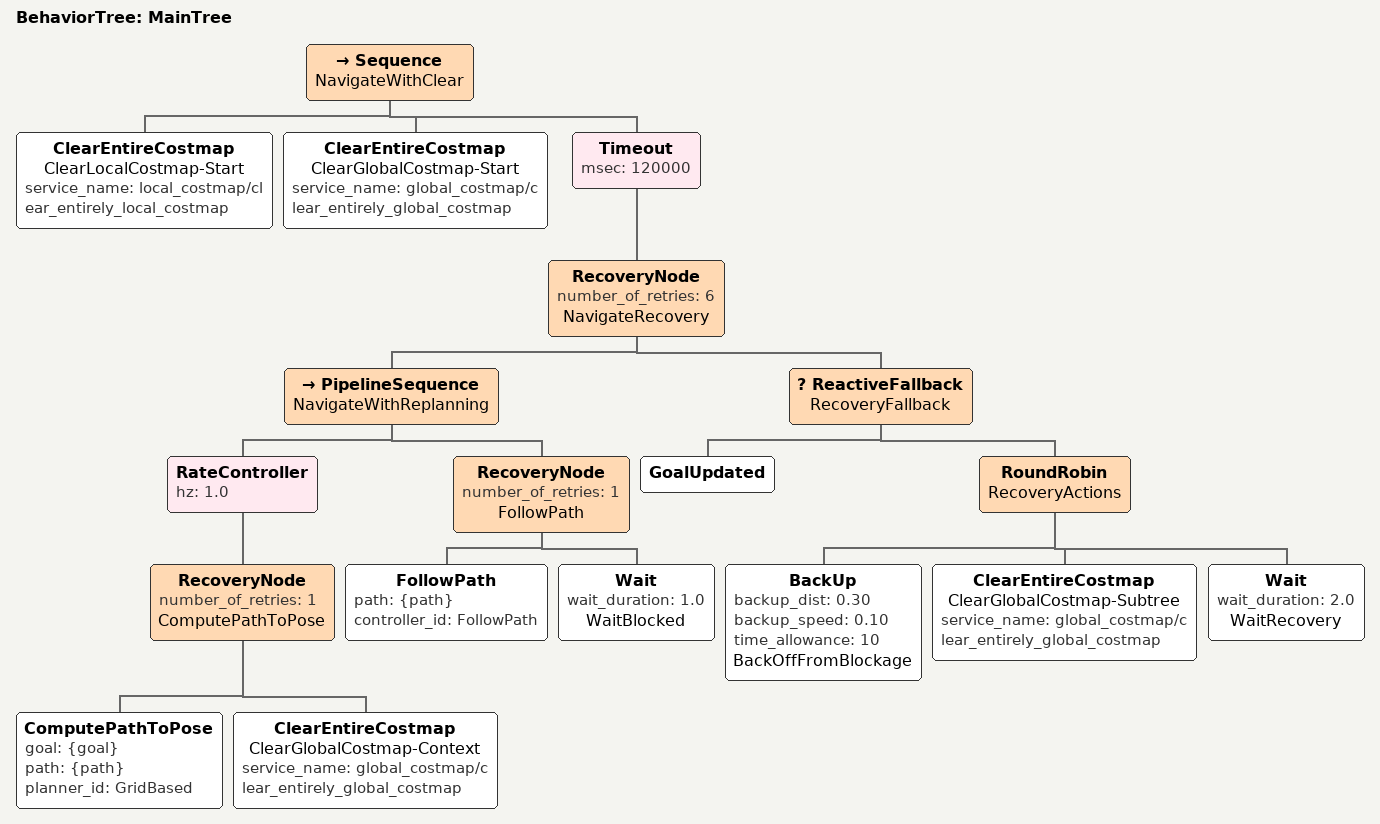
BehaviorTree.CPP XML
<root main_tree_to_execute="MainTree">
  <BehaviorTree ID="MainTree">
    <Sequence name="NavigateWithClear">
      <!-- Once, at goal acceptance, NOT while blocked. Removes stale ghosts from
           a previous run before planning starts. -->
      <ClearEntireCostmap name="ClearLocalCostmap-Start" service_name="local_costmap/clear_entirely_local_costmap"/>
      <ClearEntireCostmap name="ClearGlobalCostmap-Start" service_name="global_costmap/clear_entirely_global_costmap"/>

      <Timeout msec="120000">
        <RecoveryNode number_of_retries="6" name="NavigateRecovery">

          <PipelineSequence name="NavigateWithReplanning">
            <RateController hz="1.0">
              <RecoveryNode number_of_retries="1" name="ComputePathToPose">
                <ComputePathToPose goal="{goal}" path="{path}" planner_id="GridBased"/>
                <ClearEntireCostmap name="ClearGlobalCostmap-Context" service_name="global_costmap/clear_entirely_global_costmap"/>
              </RecoveryNode>
            </RateController>
            <RecoveryNode number_of_retries="1" name="FollowPath">
              <FollowPath path="{path}" controller_id="FollowPath"/>
              <Wait wait_duration="1.0" name="WaitBlocked"/>
            </RecoveryNode>
          </PipelineSequence>

          <ReactiveFallback name="RecoveryFallback">
            <GoalUpdated/>
            <RoundRobin name="RecoveryActions">
              <BackUp backup_dist="0.30" backup_speed="0.10" time_allowance="10" name="BackOffFromBlockage"/>
              <!-- GLOBAL only. Clearing the LOCAL costmap here is what deleted the
                   obstacle and caused the loop. -->
              <ClearEntireCostmap name="ClearGlobalCostmap-Subtree" service_name="global_costmap/clear_entirely_global_costmap"/>
              <Wait wait_duration="2.0" name="WaitRecovery"/>
            </RoundRobin>
          </ReactiveFallback>

        </RecoveryNode>
      </Timeout>
    </Sequence>
  </BehaviorTree>
</root>
